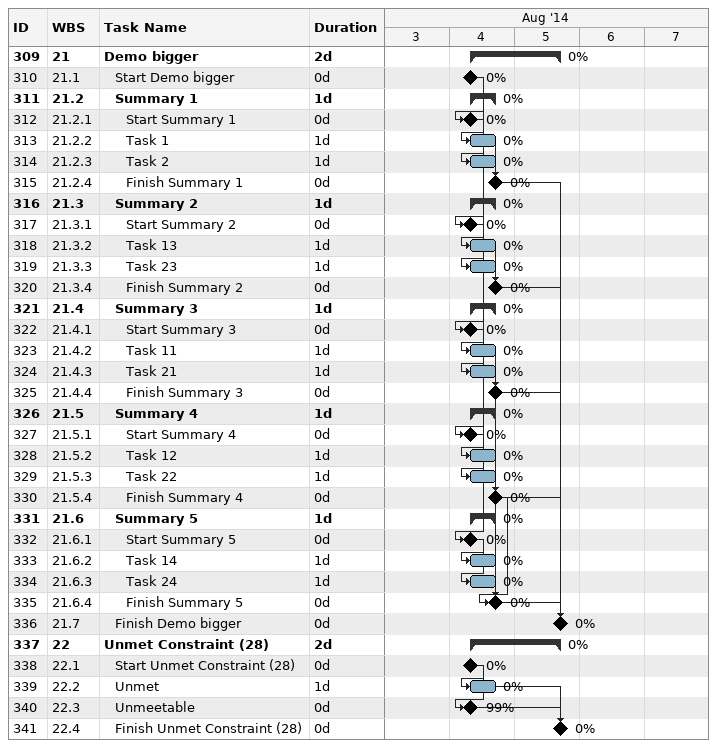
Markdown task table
| ID | WBS | Task | Duration | Start | Finish | Predecessors | % complete |
|---|---|---|---|---|---|---|---|
| 309 | 21 | **Demo bigger** | 2d | 2014-08-04 | 2014-08-05 |  | 0 |
| 310 | 21.1 | Start Demo bigger | 0d | 2014-08-04 | 2014-08-04 |  | 0 |
| 311 | 21.2 | **Summary 1** | 1d | 2014-08-04 | 2014-08-04 |  | 0 |
| 312 | 21.2.1 | Start Summary 1 | 0d | 2014-08-04 | 2014-08-04 | 310 | 0 |
| 313 | 21.2.2 | Task 1 | 1d | 2014-08-04 | 2014-08-04 | 312 | 0 |
| 314 | 21.2.3 | Task 2 | 1d | 2014-08-04 | 2014-08-04 | 312 | 0 |
| 315 | 21.2.4 | Finish Summary 1 | 0d | 2014-08-04 | 2014-08-04 | 313, 314 | 0 |
| 316 | 21.3 | **Summary 2** | 1d | 2014-08-04 | 2014-08-04 |  | 0 |
| 317 | 21.3.1 | Start Summary 2 | 0d | 2014-08-04 | 2014-08-04 | 312 | 0 |
| 318 | 21.3.2 | Task 13 | 1d | 2014-08-04 | 2014-08-04 | 317 | 0 |
| 319 | 21.3.3 | Task 23 | 1d | 2014-08-04 | 2014-08-04 | 317 | 0 |
| 320 | 21.3.4 | Finish Summary 2 | 0d | 2014-08-04 | 2014-08-04 | 318, 319 | 0 |
| 321 | 21.4 | **Summary 3** | 1d | 2014-08-04 | 2014-08-04 |  | 0 |
| 322 | 21.4.1 | Start Summary 3 | 0d | 2014-08-04 | 2014-08-04 | 310 | 0 |
| 323 | 21.4.2 | Task 11 | 1d | 2014-08-04 | 2014-08-04 | 322, 312 | 0 |
| 324 | 21.4.3 | Task 21 | 1d | 2014-08-04 | 2014-08-04 | 322 | 0 |
| 325 | 21.4.4 | Finish Summary 3 | 0d | 2014-08-04 | 2014-08-04 | 323, 324 | 0 |
| 326 | 21.5 | **Summary 4** | 1d | 2014-08-04 | 2014-08-04 |  | 0 |
| 327 | 21.5.1 | Start Summary 4 | 0d | 2014-08-04 | 2014-08-04 | 310 | 0 |
| 328 | 21.5.2 | Task 12 | 1d | 2014-08-04 | 2014-08-04 | 327 | 0 |
| 329 | 21.5.3 | Task 22 | 1d | 2014-08-04 | 2014-08-04 | 327 | 0 |
| 330 | 21.5.4 | Finish Summary 4 | 0d | 2014-08-04 | 2014-08-04 | 328, 329 | 0 |
| 331 | 21.6 | **Summary 5** | 1d | 2014-08-04 | 2014-08-04 |  | 0 |
| 332 | 21.6.1 | Start Summary 5 | 0d | 2014-08-04 | 2014-08-04 | 310 | 0 |
| 333 | 21.6.2 | Task 14 | 1d | 2014-08-04 | 2014-08-04 | 332 | 0 |
| 334 | 21.6.3 | Task 24 | 1d | 2014-08-04 | 2014-08-04 | 332 | 0 |
| 335 | 21.6.4 | Finish Summary 5 | 0d | 2014-08-04 | 2014-08-04 | 333, 334, 330, 324 | 0 |
| 336 | 21.7 | Finish Demo bigger | 0d | 2014-08-05 | 2014-08-05 | 315, 320, 325, 330, 335 | 0 |
| 337 | 22 | **Unmet Constraint (28)** | 2d | 2014-08-04 | 2014-08-05 |  | 0 |
| 338 | 22.1 | Start Unmet Constraint (28) | 0d | 2014-08-04 | 2014-08-04 |  | 0 |
| 339 | 22.2 | Unmet | 1d | 2014-08-04 | 2014-08-04 | 338 | 0 |
| 340 | 22.3 | Unmeetable | 0d | 2014-08-04 | 2014-08-04 | 338 | 99 |
| 341 | 22.4 | Finish Unmet Constraint (28) | 0d | 2014-08-05 | 2014-08-05 | 339, 340 | 0 |
